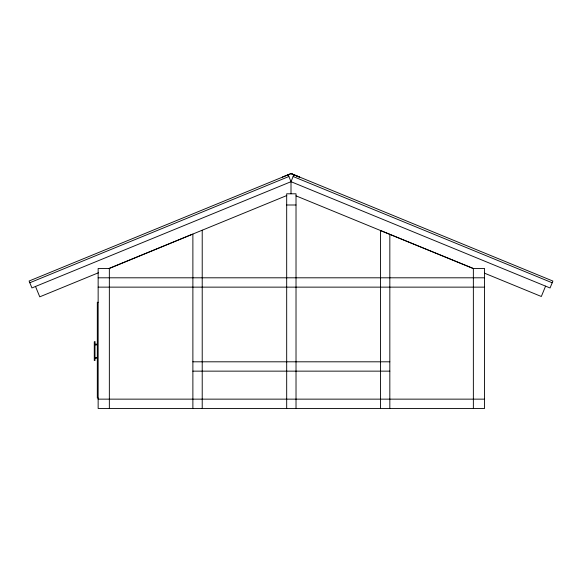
<?xml version="1.0" encoding="UTF-8"?>
<svg xmlns="http://www.w3.org/2000/svg" width="582" height="582" viewBox="0 0 582 582"><rect width="100%" height="100%" fill="white"/><g stroke="black" fill="none" stroke-linecap="round" stroke-linejoin="round"><path stroke-width="0.87" d="M291.007 193.799L291.007 181.693L288.141 174.702M291.044 173.611L29.1 281.026L31.93 287.937L291.007 181.693L550.063 287.974L552.9 281.062L291.007 173.523L299.614 177.146L290.971 173.611L282.372 177.066M291.007 181.693L293.837 174.782M545.581 286.133L541.333 296.493L484.566 273.205M380.497 408.477L380.497 230.523L473.362 268.469L484.566 268.469L484.566 408.477L98.147 408.477L98.147 268.469L109.351 268.469L192.053 234.379M29.806 282.757L288.883 176.506M98.584 272.711L39.758 296.835L35.509 286.468M108.929 268.469L286.802 195.523M286.686 204.995L296.02 204.995M98.147 277.803L484.566 277.803M98.147 287.137L484.566 287.137M98.147 302.284L97.318 302.284L97.318 397.993L98.147 397.993M94.982 344.173L97.318 344.173M94.982 344.871L97.318 344.871M94.982 357.472L97.318 357.472M94.982 358.17L97.318 358.17M192.882 361.808L389.831 361.808M192.882 371.141L389.831 371.141M98.147 399.143L484.566 399.143M293.132 176.506L552.194 282.787M296.02 195.858L473.362 268.608M473.362 268.469L473.362 408.477M389.831 234.342L389.831 408.477M296.02 408.477L296.02 193.799L286.686 193.799L286.686 408.477M202.216 230.21L202.216 408.477M192.882 234.037L192.882 408.477M109.351 268.469L109.351 408.477M94.982 341.838L94.284 341.838L94.284 360.505L94.982 360.505L94.982 341.838"/></g></svg>
